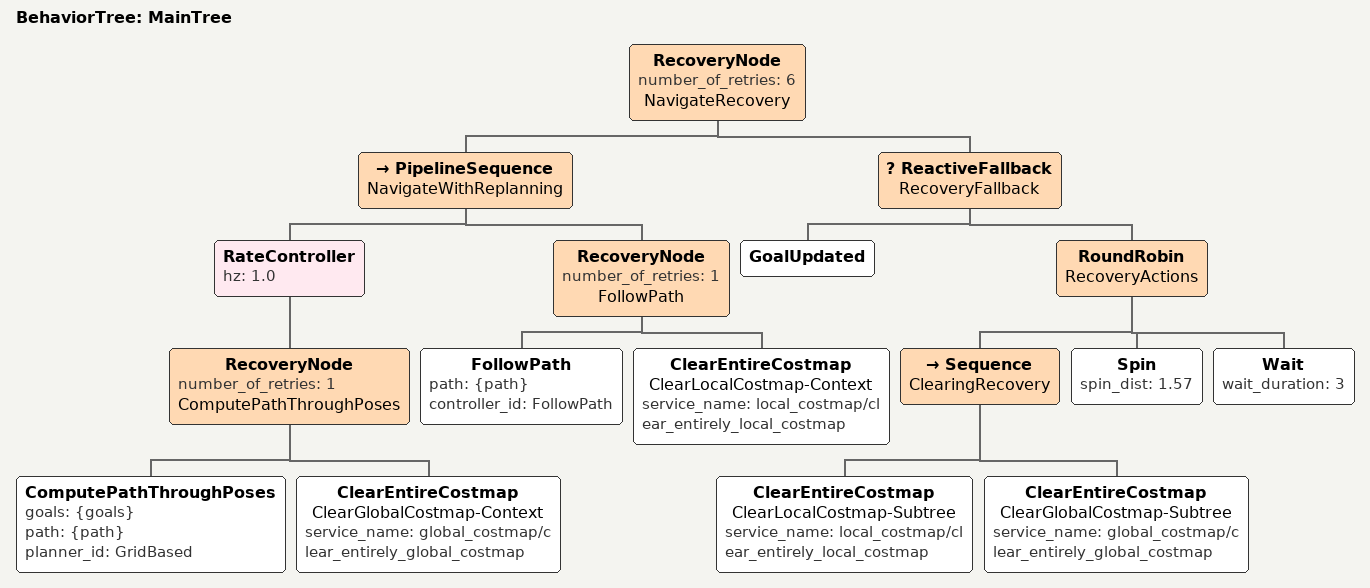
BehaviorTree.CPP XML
<!--
  Phase 3 BT (NavigateThroughPoses): MPPI + Spin recovery.
  Same recovery policy as navigate_to_pose_phase3.xml.
-->
<root main_tree_to_execute="MainTree">
  <BehaviorTree ID="MainTree">
    <RecoveryNode number_of_retries="6" name="NavigateRecovery">
      <PipelineSequence name="NavigateWithReplanning">
        <RateController hz="1.0">
          <RecoveryNode number_of_retries="1" name="ComputePathThroughPoses">
            <ComputePathThroughPoses goals="{goals}" path="{path}" planner_id="GridBased"/>
            <ClearEntireCostmap name="ClearGlobalCostmap-Context" service_name="global_costmap/clear_entirely_global_costmap"/>
          </RecoveryNode>
        </RateController>
        <RecoveryNode number_of_retries="1" name="FollowPath">
          <FollowPath path="{path}" controller_id="FollowPath"/>
          <ClearEntireCostmap name="ClearLocalCostmap-Context" service_name="local_costmap/clear_entirely_local_costmap"/>
        </RecoveryNode>
      </PipelineSequence>
      <ReactiveFallback name="RecoveryFallback">
        <GoalUpdated/>
        <RoundRobin name="RecoveryActions">
          <Sequence name="ClearingRecovery">
            <ClearEntireCostmap name="ClearLocalCostmap-Subtree" service_name="local_costmap/clear_entirely_local_costmap"/>
            <ClearEntireCostmap name="ClearGlobalCostmap-Subtree" service_name="global_costmap/clear_entirely_global_costmap"/>
          </Sequence>
          <Spin spin_dist="1.57"/>
          <Wait wait_duration="3"/>
        </RoundRobin>
      </ReactiveFallback>
    </RecoveryNode>
  </BehaviorTree>
</root>
